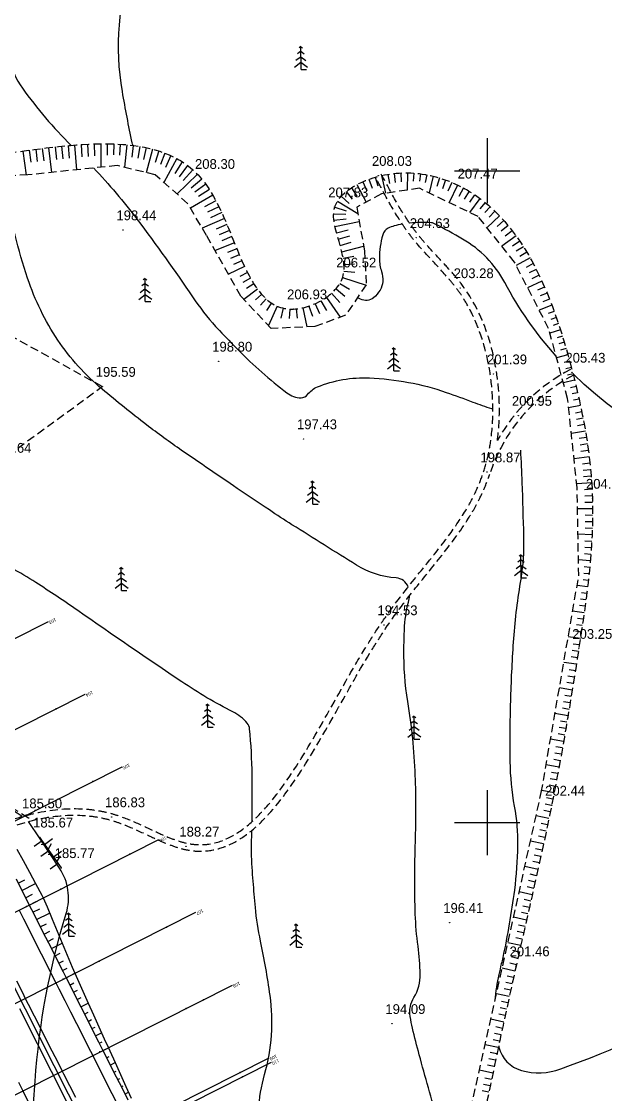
# Model space of a CAD drawing. Extents: x -83928 to -81707, y 15464 to 18601.
# Drawn here: x -82542.7 to -82363.7, y 16116.6 to 16445.8 of the extents above; entities that cross this region are included whole.
import ezdxf
from ezdxf.enums import TextEntityAlignment as Align

# ---------------------------------------------------------------- set-up
doc = ezdxf.new("R2010")
doc.units = 0
doc.header["$MEASUREMENT"] = 0
doc.linetypes.add('INTERROMPU', pattern=[0.75, 0.5, -0.25])
doc.layers.add('ACCE', color=4, linetype='INTERROMPU', lineweight=25)
for name, color, linetype in [('ALT', 7, 'Continuous'), ('ASSIETTE', 3, 'Continuous'), ('AXE_EN_PLAN', 1, 'Continuous'), ('Carroyage 1', 7, 'Continuous'), ('CHAUSSEE_EXT', 5, 'Continuous'), ('CHAUSSEE_INT', 5, 'Continuous'), ('CNiv_1', 1, 'Continuous'), ('CONST', 7, 'Continuous'), ('FONDS_DE_FOSSE', 4, 'Continuous'), ('FOSSES', 3, 'Continuous'), ('LIMITE', 40, 'INTERROMPU'), ('PLATE-FORME', 6, 'Continuous'), ('POINTS', 3, 'Continuous'), ('POINTS_PROFILS', 1, 'Continuous'), ('PROFILS', 7, 'Continuous'), ('Talus', 5, 'Continuous'), ('USL', 2, 'Continuous')]:
    doc.layers.add(name, color=color, linetype=linetype)

# ---------------------------------------------------------------- blocks, each defined once
blk = doc.blocks.new('T10')
at = {"layer": 'USL'}
for p, q in [((0.02, 3.53), (-0.26, 3.33)), ((-0.02, 3.53), (0.26, 3.33)), ((0, 0), (0, 3.5)), ((0.02, 1.94), (-0.77, 1.36)), ((0.02, 2.78), (-0.5, 2.4)), ((-0.02, 2.78), (0.5, 2.4)), ((-0.02, 1.94), (0.77, 1.36)), ((-1, 0.34), (-0.02, 1.1)), ((-0.02, 1.1), (1.01, 0.34)), ((0, 0), (0.83, 0))]:
    blk.add_line(p, q, dxfattribs=at)

msp = doc.modelspace()

# ---------------------------------------------------------------- linework, layer by layer
at = {"linetype": 'ByBlock', "extrusion": (0.000932032, -0.005533, 0.999984)}
msp.add_line((-82537.13, 16195.51, 186.07), (-82536.58, 16194.66, 186.06), dxfattribs=at)
at = {"layer": 'ACCE', "linetype": 'INTERROMPU', "ltscale": 5, "extrusion": (0.000932032, -0.005533, 0.999984)}
for radius, end in [(52.43, 162.0654), (54.43, 150.8272)]:
    msp.add_arc((-82349.46, 16291.08, 19.96), radius, 117.5158, end, dxfattribs=at)
at = {"layer": 'ACCE', "linetype": 'INTERROMPU', "ltscale": 5}
for points, knots in [([(-82586, 16175.38, 185.98), (-82581.2, 16179.31, 186.01), (-82576.37, 16183.2, 186.05), (-82568.02, 16189.23, 186.09), (-82564.59, 16191.53, 186.11), (-82558.41, 16195.19, 186.13), (-82555.72, 16196.63, 186.14), (-82550.37, 16199.12, 186.16), (-82547.72, 16200.19, 186.16), (-82542.84, 16201.83, 186.16), (-82540.62, 16202.45, 186.17), (-82533.8, 16203.96, 186.16), (-82529.08, 16204.48, 186.15), (-82522.71, 16204.17, 186.13), (-82521.07, 16204, 186.12), (-82518.33, 16203.55, 186.11), (-82517.21, 16203.32, 186.1), (-82514.97, 16202.76, 186.09), (-82513.87, 16202.42, 186.08), (-82510.58, 16201.3, 186.06), (-82508.44, 16200.39, 186.04), (-82504.26, 16198.5, 186), (-82502.22, 16197.52, 185.99), (-82498.8, 16195.99, 185.96), (-82497.39, 16195.39, 185.94), (-82494.72, 16194.41, 185.92), (-82493.47, 16194.01, 185.92), (-82491.03, 16193.47, 185.9), (-82489.84, 16193.31, 185.9), (-82487.52, 16193.21, 185.89), (-82486.38, 16193.27, 185.88), (-82482.83, 16193.78, 185.88), (-82480.48, 16194.61, 185.88), (-82475.91, 16197.11, 185.9), (-82473.69, 16198.77, 185.91), (-82469.34, 16202.81, 185.95), (-82467.22, 16205.18, 185.97), (-82461.1, 16212.95, 186.04), (-82457.21, 16219.1, 186.1), (-82449.52, 16232.21, 186.24), (-82445.72, 16239.18, 186.31), (-82440.12, 16248.9, 186.41), (-82438.4, 16251.82, 186.44), (-82435.29, 16256.85, 186.49), (-82433.91, 16259, 186.51), (-82431.1, 16263.13, 186.55), (-82429.68, 16265.11, 186.57), (-82425.39, 16270.87, 186.63), (-82422.51, 16274.45, 186.66), (-82416.95, 16281.36, 186.73), (-82414.26, 16284.69, 186.76), (-82409.78, 16290.75, 186.82), (-82407.91, 16293.49, 186.84), (-82405.11, 16298.25, 186.89), (-82404.07, 16300.23, 186.91), (-82402.34, 16304.05, 186.95), (-82401.62, 16305.88, 186.97), (-82400.4, 16309.68, 187.02), (-82399.89, 16311.64, 187.04), (-82399.07, 16315.67, 187.08), (-82398.77, 16317.74, 187.11), (-82398.14, 16324.04, 187.18), (-82398.12, 16328.37, 187.23), (-82398.73, 16335.85, 187.33), (-82399.19, 16339.02, 187.37), (-82400.52, 16345.21, 187.44), (-82401.4, 16348.24, 187.48), (-82403.19, 16353.02, 187.55), (-82403.99, 16354.84, 187.57), (-82405.65, 16358.12, 187.62), (-82406.48, 16359.59, 187.64), (-82408.13, 16362.17, 187.67), (-82408.92, 16363.29, 187.69), (-82410.59, 16365.46, 187.72), (-82411.48, 16366.52, 187.74), (-82414.34, 16369.79, 187.78), (-82416.42, 16371.94, 187.82), (-82419.66, 16375.47, 187.87), (-82420.85, 16376.8, 187.89), (-82422.88, 16379.28, 187.92), (-82423.74, 16380.4, 187.94), (-82425.38, 16382.69, 187.97), (-82426.16, 16383.86, 187.99), (-82428.42, 16387.42, 188.04), (-82429.82, 16389.86, 188.07), (-82432.19, 16394.21, 188.13), (-82433.19, 16396.11, 188.16), (-82434.19, 16398, 188.19)], [3.448781, 3.448781, 3.448781, 3.448781, 21.477763, 21.477763, 33.704874, 33.704874, 42.841126, 42.841126, 51.389512, 51.389512, 58.208587, 58.208587, 71.944836, 71.944836, 76.677716, 76.677716, 79.944242, 79.944242, 83.210769, 83.210769, 89.743822, 89.743822, 96.276875, 96.276875, 101.026512, 101.026512, 105.50547, 105.50547, 109.984427, 109.984427, 114.463385, 114.463385, 124.225963, 124.225963, 133.988541, 133.988541, 143.751119, 143.751119, 162.79459, 162.79459, 181.838061, 181.838061, 190.183059, 190.183059, 196.652083, 196.652083, 203.121106, 203.121106, 216.059153, 216.059153, 228.9972, 228.9972, 239.586039, 239.586039, 246.883183, 246.883183, 253.250736, 253.250736, 259.61829, 259.61829, 265.985843, 265.985843, 278.72095, 278.72095, 288.129528, 288.129528, 297.538107, 297.538107, 303.581452, 303.581452, 308.772493, 308.772493, 312.991663, 312.991663, 317.210832, 317.210832, 326.162459, 326.162459, 331.462934, 331.462934, 335.63843, 335.63843, 339.813926, 339.813926, 348.164918, 348.164918, 354.539267, 354.539267, 354.539267, 354.539267]), ([(-82396.85, 16317.25, 187.1), (-82396.8, 16317.6, 187.1), (-82396.76, 16317.95, 187.1), (-82396.16, 16322.94, 187.16), (-82396.08, 16327.73, 187.22), (-82396.67, 16335.34, 187.31), (-82397.05, 16338.17, 187.35), (-82398.12, 16343.75, 187.42), (-82398.81, 16346.5, 187.45), (-82401.42, 16354.53, 187.56), (-82403.85, 16359.59, 187.63), (-82408.28, 16365.82, 187.72), (-82409.62, 16367.44, 187.74), (-82412.38, 16370.58, 187.79), (-82413.81, 16372.1, 187.81), (-82416.36, 16374.83, 187.85), (-82417.49, 16376.05, 187.87), (-82419.43, 16378.24, 187.9), (-82420.25, 16379.2, 187.92), (-82421.82, 16381.18, 187.94), (-82422.57, 16382.2, 187.96), (-82424.75, 16385.31, 188), (-82426.1, 16387.47, 188.03), (-82429.13, 16392.69, 188.11), (-82430.77, 16395.81, 188.15), (-82432.42, 16398.94, 188.19)], [263.621909, 263.621909, 263.621909, 263.621909, 264.670901, 264.670901, 278.389942, 278.389942, 286.582854, 286.582854, 294.775766, 294.775766, 311.161591, 311.161591, 317.368276, 317.368276, 323.574962, 323.574962, 328.56224, 328.56224, 332.425615, 332.425615, 336.288991, 336.288991, 344.015742, 344.015742, 354.539267, 354.539267, 354.539267, 354.539267]), ([(-82585.05, 16173.58, 185.96), (-82580.19, 16177.56, 185.99), (-82575.32, 16181.48, 186.02), (-82566.99, 16187.51, 186.07), (-82563.6, 16189.79, 186.08), (-82557.55, 16193.38, 186.11), (-82554.92, 16194.79, 186.12), (-82549.79, 16197.19, 186.13), (-82547.29, 16198.21, 186.14), (-82542.85, 16199.72, 186.14), (-82540.94, 16200.28, 186.14), (-82537.05, 16201.22, 186.14), (-82535.07, 16201.6, 186.14), (-82529.09, 16202.39, 186.13), (-82525.04, 16202.47, 186.12), (-82519.59, 16201.76, 186.09), (-82518.15, 16201.49, 186.08), (-82515.54, 16200.84, 186.07), (-82514.37, 16200.49, 186.06), (-82512.05, 16199.68, 186.04), (-82510.89, 16199.22, 186.03), (-82507.43, 16197.77, 186), (-82505.14, 16196.69, 185.98), (-82500.92, 16194.74, 185.95), (-82498.97, 16193.86, 185.93), (-82495.73, 16192.64, 185.91), (-82494.42, 16192.21, 185.9), (-82491.96, 16191.61, 185.88), (-82490.81, 16191.42, 185.88), (-82488.54, 16191.22, 185.87), (-82487.43, 16191.22, 185.86), (-82484.15, 16191.47, 185.86), (-82482.03, 16191.99, 185.86), (-82477.95, 16193.62, 185.86), (-82475.99, 16194.73, 185.87), (-82472.19, 16197.45, 185.89), (-82470.36, 16199.06, 185.9), (-82464.51, 16204.98, 185.96), (-82460.71, 16210.14, 186.01), (-82453.33, 16221.57, 186.12), (-82449.75, 16227.85, 186.19), (-82442.59, 16240.57, 186.32), (-82439.01, 16247, 186.38), (-82433.93, 16255.25, 186.47), (-82432.53, 16257.44, 186.49), (-82428.28, 16263.75, 186.55), (-82425.35, 16267.63, 186.59), (-82419.53, 16275.01, 186.66), (-82416.64, 16278.51, 186.69), (-82410.94, 16285.75, 186.76), (-82408.15, 16289.48, 186.8), (-82404.45, 16295.36, 186.86), (-82403.29, 16297.4, 186.88), (-82401.35, 16301.3, 186.92), (-82400.54, 16303.15, 186.94), (-82399.62, 16305.65, 186.97), (-82399.41, 16306.25, 186.97), (-82399.21, 16306.86, 186.98)], [3.056603, 3.056603, 3.056603, 3.056603, 21.338406, 21.338406, 33.600877, 33.600877, 42.691962, 42.691962, 51.003267, 51.003267, 57.09833, 57.09833, 63.193392, 63.193392, 75.383516, 75.383516, 79.807534, 79.807534, 83.429642, 83.429642, 87.051751, 87.051751, 94.295967, 94.295967, 100.645965, 100.645965, 105.022211, 105.022211, 108.929242, 108.929242, 112.836272, 112.836272, 120.650332, 120.650332, 128.464393, 128.464393, 136.278453, 136.278453, 154.050436, 154.050436, 171.822418, 171.822418, 189.594401, 189.594401, 196.235736, 196.235736, 209.518408, 209.518408, 222.801079, 222.801079, 237.211949, 237.211949, 244.628063, 244.628063, 250.95186, 250.95186, 252.920773, 252.920773, 252.920773, 252.920773]), ([(-82493.12, 15985.25, 183.4), (-82498.87, 15992.28, 183.5), (-82504.61, 15999.29, 183.61), (-82515.47, 16013.36, 183.81), (-82520.61, 16020.41, 183.91), (-82527.32, 16030.79, 184.06), (-82529.27, 16033.98, 184.1), (-82534.8, 16043.69, 184.24), (-82538.06, 16050.33, 184.33), (-82541.65, 16059.53, 184.45), (-82542.49, 16061.88, 184.48), (-82544.04, 16066.65, 184.54), (-82544.75, 16069.07, 184.57), (-82546.75, 16076.41, 184.67), (-82547.93, 16081.39, 184.73), (-82549.93, 16089.58, 184.84), (-82550.72, 16092.77, 184.88), (-82552.23, 16098.3, 184.95), (-82552.92, 16100.65, 184.98), (-82554.38, 16105.32, 185.04), (-82555.16, 16107.64, 185.07), (-82557.59, 16114.56, 185.16), (-82559.36, 16119.11, 185.22), (-82565.04, 16132.62, 185.4), (-82569.31, 16141.4, 185.52), (-82575.02, 16152.37, 185.67), (-82576.26, 16154.71, 185.7), (-82578.77, 16159.37, 185.77), (-82580.05, 16161.69, 185.8), (-82582.64, 16166.25, 185.86), (-82583.96, 16168.5, 185.89), (-82585.43, 16170.88, 185.93), (-82585.53, 16171.04, 185.93), (-82585.63, 16171.2, 185.93)], [0, 0, 0, 0, 26.518646, 26.518646, 52.482608, 52.482608, 63.823763, 63.823763, 86.506074, 86.506074, 94.189676, 94.189676, 101.873279, 101.873279, 117.240484, 117.240484, 127.00578, 127.00578, 134.269767, 134.269767, 141.533755, 141.533755, 156.06173, 156.06173, 185.117681, 185.117681, 193.065079, 193.065079, 201.012477, 201.012477, 208.758807, 208.758807, 209.308859, 209.308859, 209.308859, 209.308859]), ([(-82495.44, 15983.35, 183.39), (-82501.18, 15990.36, 183.49), (-82506.92, 15997.39, 183.59), (-82517.95, 16011.65, 183.8), (-82523.22, 16018.9, 183.9), (-82530.06, 16029.52, 184.05), (-82532, 16032.71, 184.1), (-82537.53, 16042.44, 184.23), (-82540.8, 16049.11, 184.32), (-82544.42, 16058.37, 184.44), (-82545.27, 16060.73, 184.47), (-82546.82, 16065.5, 184.54), (-82547.53, 16067.91, 184.57), (-82549.54, 16075.18, 184.66), (-82550.7, 16080.08, 184.72), (-82552.66, 16088.12, 184.83), (-82553.44, 16091.27, 184.87), (-82554.96, 16096.95, 184.94), (-82555.7, 16099.48, 184.97), (-82557.27, 16104.52, 185.04), (-82558.11, 16107.02, 185.07), (-82560.76, 16114.48, 185.17), (-82562.7, 16119.39, 185.23), (-82568.4, 16132.67, 185.41), (-82572.43, 16140.93, 185.52), (-82576.67, 16149.04, 185.64)], [0, 0, 0, 0, 26.462073, 26.462073, 52.900417, 52.900417, 64.07725, 64.07725, 86.430915, 86.430915, 93.946764, 93.946764, 101.462612, 101.462612, 116.494309, 116.494309, 126.21831, 126.21831, 134.169969, 134.169969, 142.121627, 142.121627, 158.024945, 158.024945, 185.58706, 185.58706, 185.58706, 185.58706])]:
    msp.add_open_spline(points, degree=3, knots=knots, dxfattribs=at)
at = {"layer": 'ASSIETTE'}
msp.add_lwpolyline([(-82544.06, 16191.88), (-82542.17, 16188.36), (-82540.27, 16184.84), (-82538.37, 16181.31), (-82536.48, 16177.79), (-82536, 16176.91), (-82534.84, 16174.13), (-82533.29, 16170.43), (-82531.75, 16166.73), (-82530.2, 16163.03), (-82528.65, 16159.33), (-82527.11, 16155.63), (-82526.33, 16153.78), (-82525.51, 16151.96), (-82523.87, 16148.31), (-82522.22, 16144.66), (-82520.58, 16141), (-82518.94, 16137.35), (-82517.3, 16133.7), (-82516.06, 16130.96), (-82515.65, 16130.05), (-82514, 16126.4), (-82512.35, 16122.76), (-82510.7, 16119.11), (-82509.05, 16115.46)], dxfattribs=at)
at = {"layer": 'AXE_EN_PLAN'}
msp.add_lwpolyline([(-83020.09, 17089.73), (-82519.61, 16099.44)], dxfattribs=at)
at = {"layer": 'Carroyage 1'}
for p, q in [((-82400, 16410), (-82400, 16390)), ((-82410, 16400), (-82390, 16400)), ((-82400, 16210), (-82400, 16190)), ((-82410, 16200), (-82390, 16200))]:
    msp.add_line(p, q, dxfattribs=at)
at = {"layer": 'CHAUSSEE_EXT'}
for points in [[(-82543.42, 16173.16), (-82542.07, 16170.48), (-82540.26, 16166.91), (-82538.46, 16163.34), (-82536.65, 16159.77), (-82534.85, 16156.2), (-82533.04, 16152.63), (-82532.14, 16150.85), (-82531.24, 16149.06), (-82529.44, 16145.49), (-82527.63, 16141.92), (-82525.83, 16138.35), (-82524.02, 16134.78), (-82522.22, 16131.21), (-82520.87, 16128.54), (-82520.41, 16127.64), (-82518.61, 16124.07), (-82516.81, 16120.5), (-82515, 16116.93), (-82513.2, 16113.36)], [(-82543.64, 16120.39), (-82542.29, 16117.71), (-82541.83, 16116.82), (-82540.03, 16113.25)]]:
    msp.add_lwpolyline(points, dxfattribs=at)
at = {"layer": 'CHAUSSEE_INT'}
for points in [[(-82544.22, 16151.47), (-82542.42, 16147.9), (-82541.51, 16146.11), (-82540.61, 16144.33), (-82538.81, 16140.76), (-82537, 16137.19), (-82535.2, 16133.62), (-82533.39, 16130.05), (-82531.59, 16126.48), (-82530.24, 16123.8), (-82529.79, 16122.91), (-82527.98, 16119.34), (-82526.18, 16115.77)], [(-82543.29, 16142.97), (-82541.48, 16139.4), (-82539.68, 16135.83), (-82537.88, 16132.26), (-82536.07, 16128.69), (-82534.27, 16125.12), (-82532.91, 16122.45), (-82532.46, 16121.55), (-82530.66, 16117.98), (-82528.86, 16114.41)]]:
    msp.add_lwpolyline(points, dxfattribs=at)
at = {"layer": 'CNiv_1'}
for points, elevation in [([(-82508.5, 16407.75, -0.087027), (-82508.8, 16408.51, -0.006543), (-82511.75, 16424.25, -0.256472), (-82486.48, 16498.08, 0.33946), (-82475.6, 16558.8, 0.567043), (-82520.69, 16561.6, -0.535768), (-82567.25, 16562.25, -0.072757), (-82573.23, 16575.37, 0.137494), (-82577.31, 16581.94, 0.101608), (-82583.55, 16585.67, -0.152804), (-82587.47, 16588.59, -0.115745), (-82592, 16599.39, -0.039344), (-82595, 16633.33, -0.002354)], 205), ([(-82614.93, 16629.04, -0.003328), (-82606.8, 16621.4, -0.349911), (-82602.96, 16593.42, 0.385508), (-82597.76, 16567.71, 0.027712), (-82595.53, 16566.24, -0.027147), (-82593.25, 16564.75, -0.21654), (-82584.77, 16549.63, 0.179787), (-82576, 16531, 0.429749), (-82554.25, 16531.8, -0.527728), (-82535.27, 16529.47, -0.32105), (-82538.95, 16504.09, 0.213232), (-82551.33, 16469.67, 0.030928), (-82546.53, 16434.74, 0.106636), (-82542.4, 16425.27, 0.040979), (-82527.5, 16407.77, 0.040979)], 200), ([(-82209.67, 16440.92, -0.005939), (-82203.5, 16428.5, -0.402892), (-82239.72, 16318.03, -0.327781), (-82373.66, 16337.66, -0.327781)], 205), ([(-82520.59, 16400.82, -0.027954), (-82507.2, 16385, -0.01313), (-82490.27, 16361.3, 0.033203), (-82483.2, 16352.2, 0.010229), (-82482.03, 16350.94, 0.002121), (-82476.25, 16345, 0.035892), (-82461.33, 16331.84, 0.159252), (-82457, 16330.33, 0.244466), (-82454.99, 16331.33, -0.139002), (-82452, 16333.67, -0.107759), (-82436.07, 16336.44, -0.072185), (-82412.5, 16332, -0.010015), (-82404.35, 16329.02, 0.014408), (-82398.67, 16327, 0.004411), (-82398.23, 16326.86, 0.004411)], 200), ([(-82424.18, 16272.34, 0.291258), (-82427.9, 16275.09, -0.122194), (-82440, 16279, -0.002067), (-82459.79, 16291.4, -0.005832), (-82466.73, 16295.91, -0.002552), (-82476.6, 16302.55, -0.001473), (-82493.6, 16314.2, -0.013244), (-82504.38, 16322.06, -0.01012), (-82518, 16333, -0.070898), (-82531.52, 16348.04, -0.067907), (-82540.8, 16367, -0.018391), (-82544.65, 16380.25, 0.015989), (-82549, 16395.5, 0.001579), (-82549.92, 16398.34)], 195), ([(-82425.95, 16383.57, 0.020709), (-82428.45, 16383.05, 0.057341), (-82430.33, 16382.33, 0.20659), (-82431.98, 16380.33, 0.069836), (-82433, 16373, 0.080802), (-82432.36, 16369.08, -0.103718), (-82432, 16366, -0.105436), (-82432.82, 16363.35, -0.095168), (-82434.8, 16361, -0.293738), (-82438.75, 16360.57, 0.026932), (-82439.76, 16361)], 205), ([(-82378.85, 16343.13, -0.059091), (-82394.61, 16365.72, 0.140607), (-82407.5, 16379, 0.009113), (-82416.08, 16383.72, 0.093269), (-82417, 16384, 0.036197), (-82420.06, 16384.12, 0.018419), (-82423.74, 16383.87, 0.018419)], 205), ([(-82389.79, 16314.28, -0.005882), (-82389.33, 16304.33, -0.001498), (-82388.82, 16287.9, -0.009857), (-82388.8, 16285.4, -0.038746), (-82389.84, 16273.7, 0.024582), (-82392, 16255.33, 0.010136), (-82392.86, 16237.27, 0.009892), (-82393, 16218.75, 0.041894), (-82391.68, 16205.02, -0.047917), (-82390.67, 16193, -0.029815), (-82391.65, 16179.3, -0.019477), (-82395.2, 16158.6, -0.00956), (-82395.64, 16156.72, 0.00547), (-82396.43, 16153.43, 0.040806), (-82397.58, 16145.5, 0.040806)], 200), ([(-82472.03, 16200.32, 0.008329), (-82472, 16214.67, 0.019953), (-82472.77, 16228.76, 0.152574), (-82473.5, 16230.5, 0.10051), (-82477.89, 16233.98, -0.030691), (-82493.55, 16243.18, -0.004253), (-82525.43, 16265.06, 0.010605), (-82538.33, 16273.67, 0.012795), (-82545.74, 16278.12, -0.010106)], 190), ([(-82396.45, 16131.56, 0.002006), (-82396.36, 16131.17, 0.272421), (-82389.5, 16124, 0.157514), (-82377.45, 16124.44, 0.035705), (-82330, 16145.67, 0.000214), (-82300.48, 16161.51, 0.000974), (-82294, 16165, 0.00134), (-82283.62, 16170.66, 0.001384), (-82273.6, 16176.2, 0.160439), (-82256.66, 16194.56, -0.133005), (-82237.6, 16217.6, -0.001509), (-82231.48, 16221.89, 0.000911), (-82221.33, 16229, 0.003439), (-82157.3, 16274.67, 0.004697), (-82157.15, 16274.78)], 200), ([(-82542.43, 16201.91, 0.000123), (-82568, 16218, 0.001439), (-82615.12, 16247.45, -0.010118), (-82621.75, 16251.75, -0.079395), (-82625.06, 16254.86, 0.020123), (-82636.5, 16268.5, 0.002573), (-82640.74, 16273.11)], 185), ([(-82409.66, 16091.21, -0.004069), (-82415.05, 16108.59, -0.007657), (-82420.8, 16128.8, -0.007701), (-82422.85, 16136.93, -0.017379), (-82423.57, 16140.57, -0.17955), (-82422.43, 16146.39, 0.142841), (-82420.5, 16153.5, 0.029543), (-82421.17, 16162.1, -0.025995), (-82422, 16171.88, -0.017148), (-82421.97, 16194.12, 0.018716), (-82422, 16214.5, 0.031059), (-82424.3, 16237.14, -0.044135), (-82425.5, 16253.12, -0.00354), (-82425.47, 16254.58, -0.001111), (-82425.33, 16259.22, -0.057921), (-82424.08, 16267.67, 0.05764), (-82423.79, 16269.59)], 195), ([(-82539.94, 16098.27, -0.002235), (-82538.5, 16120.75, -0.057423), (-82528.98, 16172.18, 0.225135), (-82531, 16186), (-82537, 16195), (-82540.57, 16200.35)], 185), ([(-82469.25, 16100.75, -0.115049), (-82468.19, 16122.77, 0.104142), (-82466.5, 16147, 0.017885), (-82469.43, 16163.69, -0.029054), (-82471, 16174, -0.002947), (-82471.7, 16182.04, -0.005641), (-82472, 16186.25, -0.02207), (-82472.14, 16195.71, 0.001116), (-82472.09, 16197.63)], 190)]:
    msp.add_lwpolyline(points, format="xyb", dxfattribs=dict(at, elevation=elevation))
at = {"layer": 'CONST', "linetype": 'ByBlock', "extrusion": (0.000932032, -0.005533, 0.999984)}
for p, q in [((-82536.38, 16194.38, 186.06), (-82538.82, 16192.64, 186.05)), ((-82535.45, 16193.07, 186.04), (-82536.66, 16193.33, 2.52)), ((-82536.58, 16194.66, 186.06), (-82530.51, 16186.13, 185.94)), ((-82535.65, 16193.35, 186.04), (-82533.21, 16195.09, 186.05)), ((-82534.54, 16191.79, 186.02), (-82533.44, 16193.65, 2.51)), ((-82536.73, 16189.69, 186.01), (-82534.28, 16191.43, 186.01)), ((-82533.28, 16190.02, 185.99), (-82534.52, 16190.23, 2.5)), ((-82532.89, 16189.47, 185.99), (-82530.44, 16191.21, 185.99)), ((-82531.82, 16187.97, 185.96), (-82530.76, 16189.85, 2.49)), ((-82531.44, 16187.43, 185.96), (-82533.88, 16185.69, 185.95))]:
    msp.add_line(p, q, dxfattribs=at)
at = {"layer": 'FONDS_DE_FOSSE'}
msp.add_lwpolyline([(-82544.06, 16191.88), (-82542.17, 16188.36), (-82540.27, 16184.84), (-82538.37, 16181.31), (-82536.48, 16177.79), (-82536, 16176.91), (-82534.84, 16174.13), (-82533.29, 16170.43), (-82531.75, 16166.73), (-82530.2, 16163.03), (-82528.65, 16159.33), (-82527.11, 16155.63), (-82526.33, 16153.78), (-82525.51, 16151.96), (-82523.87, 16148.31), (-82522.22, 16144.66), (-82520.58, 16141), (-82518.94, 16137.35), (-82517.3, 16133.7), (-82516.06, 16130.96), (-82515.65, 16130.05), (-82514, 16126.4), (-82512.35, 16122.76), (-82510.7, 16119.11), (-82509.05, 16115.46)], dxfattribs=at)
at = {"layer": 'FOSSES'}
msp.add_lwpolyline([(-82544.06, 16191.88), (-82542.17, 16188.36), (-82540.27, 16184.84), (-82538.37, 16181.31), (-82536.48, 16177.79), (-82536, 16176.91), (-82534.84, 16174.13), (-82533.29, 16170.43), (-82531.75, 16166.73), (-82530.2, 16163.03), (-82528.65, 16159.33), (-82527.11, 16155.63), (-82526.33, 16153.78), (-82525.51, 16151.96), (-82523.87, 16148.31), (-82522.22, 16144.66), (-82520.58, 16141), (-82518.94, 16137.35), (-82517.3, 16133.7), (-82516.06, 16130.96), (-82515.65, 16130.05), (-82514, 16126.4), (-82512.35, 16122.76), (-82510.7, 16119.11), (-82509.05, 16115.46)], dxfattribs=at)
at = {"layer": 'LIMITE', "linetype": 'INTERROMPU', "ltscale": 5, "extrusion": (0.000932032, -0.005533, 0.999984)}
for p, q in [((-82513.32, 16401.59, 186.18), (-82540.69, 16398.68, 186.19)), ((-82501.67, 16398.69, 186.15), (-82513.32, 16401.59, 186.18)), ((-82540.69, 16398.68, 186.19), (-82572.13, 16397.52, 186.21)), ((-82491.77, 16389.96, 186.1), (-82501.67, 16398.69, 186.15)), ((-82432.38, 16392.87, 186.06), (-82439.95, 16388.8, 186.04)), ((-82420.74, 16394.62, 186.05), (-82432.38, 16392.87, 186.06)), ((-82402.69, 16385.9, 185.99), (-82420.74, 16394.62, 186.05)), ((-82485.95, 16380.08, 186.04), (-82491.77, 16389.96, 186.1)), ((-82439.95, 16388.8, 186.04), (-82437.62, 16375.43, 185.96)), ((-82391.62, 16371.94, 185.9), (-82402.69, 16385.9, 185.99)), ((-82475.47, 16361.47, 185.92), (-82485.95, 16380.08, 186.04)), ((-82437.62, 16375.43, 185.96), (-82437.04, 16364.96, 185.91)), ((-82381.14, 16351.59, 185.78), (-82391.62, 16371.94, 185.9)), ((-82437.04, 16364.96, 185.91), (-82443.44, 16355.66, 185.86)), ((-82466.15, 16351.59, 185.86), (-82475.47, 16361.47, 185.92)), ((-82517.93, 16333.76, 186.86), (-82559.44, 16356.82, 187.03)), ((-82443.44, 16355.66, 185.86), (-82452.76, 16352.17, 185.85)), ((-82452.76, 16352.17, 185.85), (-82466.15, 16351.59, 185.86)), ((-82375.32, 16330.07, 185.66), (-82381.14, 16351.59, 185.78)), ((-82549.9, 16310.47, 186.76), (-82517.93, 16333.76, 186.86)), ((-82372.41, 16302.74, 185.5), (-82375.32, 16330.07, 185.66)), ((-82371.92, 16275.7, 185.35), (-82372.41, 16302.74, 185.5)), ((-82383.39, 16209.25, 184.99), (-82371.92, 16275.7, 185.35)), ((-82540.51, 16201.4, 186.15), (-82567.51, 16218.13, 186.27)), ((-82411.5, 16082.92, 184.32), (-82383.39, 16209.25, 184.99))]:
    msp.add_line(p, q, dxfattribs=at)
at = {"layer": 'LIMITE', "linetype": 'INTERROMPU', "ltscale": 5}
msp.add_open_spline([(-82435.31, 16825.62, 193.34), (-82427.78, 16815.37, 193.19), (-82420.22, 16805.07, 193.04), (-82406.2, 16784.42, 192.75), (-82399.73, 16774.06, 192.6), (-82390.62, 16756.25, 192.36), (-82387.41, 16748.82, 192.26), (-82383, 16735.1, 192.08), (-82381.56, 16728.81, 192), (-82380.12, 16716.18, 191.85), (-82380.13, 16709.85, 191.77), (-82381.91, 16697.21, 191.62), (-82383.67, 16690.92, 191.55), (-82387.13, 16683.12, 191.47), (-82387.9, 16681.54, 191.45), (-82390.14, 16677.31, 191.41), (-82391.72, 16674.71, 191.38), (-82395.1, 16669.58, 191.33), (-82396.89, 16667.06, 191.31), (-82401.81, 16660.44, 191.24), (-82405.03, 16656.41, 191.2), (-82411.22, 16648.57, 191.13), (-82414.18, 16644.76, 191.09), (-82418.6, 16638.48, 191.03), (-82420.24, 16635.94, 191.01), (-82422.69, 16631.5, 190.96), (-82423.59, 16629.57, 190.94), (-82424.77, 16626.29, 190.9), (-82425.14, 16624.9, 190.89), (-82425.54, 16622.31, 190.86), (-82425.57, 16621.12, 190.84), (-82425.35, 16618.73, 190.81), (-82425.09, 16617.53, 190.8), (-82424.26, 16615.07, 190.77), (-82423.69, 16613.81, 190.75), (-82422.24, 16611.24, 190.71), (-82421.36, 16609.92, 190.7), (-82419.29, 16607.24, 190.66), (-82418.12, 16605.88, 190.64), (-82414.02, 16601.56, 190.57), (-82410.64, 16598.55, 190.53), (-82403.14, 16592.4, 190.43), (-82399.02, 16589.27, 190.38), (-82390.49, 16582.82, 190.27), (-82386.07, 16579.51, 190.22), (-82377.35, 16572.6, 190.11), (-82373.04, 16569, 190.05), (-82364.96, 16561.4, 189.93), (-82361.18, 16557.39, 189.87), (-82356.65, 16551.49, 189.79), (-82355.49, 16549.85, 189.77), (-82353.31, 16546.47, 189.72), (-82352.32, 16544.74, 189.69), (-82350.48, 16541.28, 189.65), (-82349.65, 16539.54, 189.62), (-82347.2, 16534.17, 189.55), (-82345.79, 16530.57, 189.5), (-82343.06, 16523.69, 189.41), (-82341.74, 16520.42, 189.37), (-82339.76, 16516.28, 189.31), (-82339.19, 16515.17, 189.3), (-82338.19, 16513.36, 189.27), (-82337.76, 16512.63, 189.26), (-82336.86, 16511.2, 189.24), (-82336.4, 16510.5, 189.23), (-82334.95, 16508.45, 189.2), (-82333.92, 16507.14, 189.18), (-82330.22, 16502.88, 189.12), (-82327.24, 16500.17, 189.08), (-82320.61, 16495.19, 189), (-82316.96, 16492.92, 188.96), (-82309.1, 16488.73, 188.88), (-82304.9, 16486.8, 188.85), (-82293.5, 16482.12, 188.76), (-82286.01, 16479.55, 188.7), (-82270.56, 16474.46, 188.59), (-82262.61, 16471.96, 188.54), (-82246.81, 16466.45, 188.42), (-82238.97, 16463.45, 188.36), (-82228.76, 16458.62, 188.27), (-82226.11, 16457.28, 188.25), (-82220.95, 16454.44, 188.2), (-82218.42, 16452.95, 188.17), (-82211.04, 16448.26, 188.09), (-82206.37, 16444.85, 188.03), (-82193.19, 16433.83, 187.86), (-82185.51, 16425.43, 187.74), (-82177.07, 16413.18, 187.56), (-82175.16, 16410.11, 187.52), (-82169.84, 16400.68, 187.39), (-82166.87, 16394.07, 187.3), (-82161.91, 16380.52, 187.12), (-82159.92, 16373.57, 187.03), (-82157.39, 16362.37, 186.89), (-82156.59, 16358.15, 186.84), (-82155.24, 16349.71, 186.73), (-82154.69, 16345.49, 186.68), (-82153.35, 16332.81, 186.52), (-82152.86, 16324.36, 186.42), (-82152.15, 16302.33, 186.15), (-82152.27, 16288.79, 185.99), (-82152.12, 16261.93, 185.66), (-82151.84, 16248.61, 185.5), (-82149.62, 16224.54, 185.2), (-82147.97, 16213.72, 185.07), (-82144.73, 16201.01, 184.91), (-82144.16, 16198.96, 184.88), (-82143.26, 16195.9, 184.84), (-82142.94, 16194.87, 184.83), (-82142.29, 16192.8, 184.8), (-82141.95, 16191.75, 184.79), (-82140.93, 16188.57, 184.74), (-82140.24, 16186.41, 184.72), (-82139.01, 16181.96, 184.66), (-82138.47, 16179.68, 184.63), (-82137.9, 16176.2, 184.59), (-82137.76, 16175.04, 184.57), (-82137.59, 16172.95, 184.55), (-82137.55, 16172.02, 184.53), (-82137.54, 16170.19, 184.51), (-82137.57, 16169.27, 184.5), (-82137.73, 16166.56, 184.47), (-82137.95, 16164.77, 184.45), (-82138.95, 16159.08, 184.38), (-82140.06, 16155.28, 184.34), (-82142.3, 16148.67, 184.27), (-82143.37, 16145.83, 184.24), (-82144.42, 16143.05, 184.21)], degree=3, knots=[0, 0, 0, 0, 31.74372, 31.74372, 63.487441, 63.487441, 86.063023, 86.063023, 104.988245, 104.988245, 123.913468, 123.913468, 142.83869, 142.83869, 147.686928, 147.686928, 155.822397, 155.822397, 163.957866, 163.957866, 177.49723, 177.49723, 191.036595, 191.036595, 200.771717, 200.771717, 208.904412, 208.904412, 215.463884, 215.463884, 222.023355, 222.023355, 228.582827, 228.582827, 235.142299, 235.142299, 241.701771, 241.701771, 248.261243, 248.261243, 262.290416, 262.290416, 276.319589, 276.319589, 290.348762, 290.348762, 304.377935, 304.377935, 318.407108, 318.407108, 323.635141, 323.635141, 328.916365, 328.916365, 334.197589, 334.197589, 345.34542, 345.34542, 356.493251, 356.493251, 360.764795, 360.764795, 363.795637, 363.795637, 366.826479, 366.826479, 372.888163, 372.888163, 387.274312, 387.274312, 401.66046, 401.66046, 416.046608, 416.046608, 438.819504, 438.819504, 461.592399, 461.592399, 484.365295, 484.365295, 492.493595, 492.493595, 500.621894, 500.621894, 516.878493, 516.878493, 549.391691, 549.391691, 559.803467, 559.803467, 580.627019, 580.627019, 601.450571, 601.450571, 613.95719, 613.95719, 626.463809, 626.463809, 651.477047, 651.477047, 691.746126, 691.746126, 732.015206, 732.015206, 765.61494, 765.61494, 772.084768, 772.084768, 775.337833, 775.337833, 778.590897, 778.590897, 785.097026, 785.097026, 791.603155, 791.603155, 794.775134, 794.775134, 797.244479, 797.244479, 799.713824, 799.713824, 804.652514, 804.652514, 815.637697, 815.637697, 824.217964, 824.217964, 824.217964, 824.217964], dxfattribs=at)
for points in [[(-82439.34, 16822.66, 193.31), (-82393.3, 16682.03, 191.48), (-82430.51, 16621.98, 190.87), (-82358.48, 16545.25, 189.72), (-82342.42, 16510.71, 189.25), (-82228.91, 16453.06, 188.2), (-82177.5, 16404.08, 187.45), (-82162.11, 16360.2, 186.88), (-82147.86, 16193.88, 184.83), (-82142.59, 16172.48, 184.56), (-82149.1, 16144.81, 184.24)], [(-82439.34, 16822.66, 193.31), (-82393.3, 16682.03, 191.48), (-82430.51, 16621.98, 190.87), (-82358.48, 16545.25, 189.72), (-82342.42, 16510.71, 189.25), (-82228.91, 16453.06, 188.2), (-82177.5, 16404.08, 187.45), (-82162.11, 16360.2, 186.88), (-82147.86, 16193.88, 184.83), (-82142.59, 16172.48, 184.56), (-82149.1, 16144.81, 184.24)], [(-82589.91, 16450.62, 189.03), (-82585.41, 16409.5, 188.8), (-82487.52, 16397.53, 188.35), (-82459.29, 16357.54, 187.78), (-82444.25, 16367.31, 187.85), (-82446.68, 16388.82, 188.11), (-82434.19, 16398, 188.19), (-82407.04, 16394.58, 188.06), (-82373.55, 16337.21, 187.13), (-82367.71, 16299.43, 186.79), (-82371.9, 16253.38, 186.25), (-82380.23, 16205.29, 185.7), (-82391.12, 16156, 185.14), (-82406.5, 16083.04, 184.31)]]:
    msp.add_spline(points, degree=3, dxfattribs=at)
at = {"layer": 'PLATE-FORME'}
msp.add_lwpolyline([(-82544.35, 16182.77), (-82542.55, 16179.2), (-82540.75, 16175.63), (-82540.3, 16174.74), (-82538.94, 16172.06), (-82537.14, 16168.49), (-82535.33, 16164.92), (-82533.53, 16161.35), (-82531.73, 16157.78), (-82529.92, 16154.21), (-82529.02, 16152.43), (-82528.12, 16150.64), (-82526.31, 16147.07), (-82524.51, 16143.5), (-82522.7, 16139.93), (-82520.9, 16136.36), (-82519.1, 16132.79), (-82517.74, 16130.11), (-82517.29, 16129.22), (-82515.49, 16125.65), (-82513.68, 16122.08), (-82511.88, 16118.51), (-82510.07, 16114.94)], dxfattribs=at)
at = {"layer": 'POINTS', "extrusion": (0.002059, -0.012217, 0.999923)}
for centre in [(-82487.74, 16396.54, -182.42), (-82433.52, 16397.47, -182.42), (-82407.26, 16393.58, -182.42), (-82446.9, 16387.82, -182.42), (-82511.81, 16380.79, -182.42), (-82421.9, 16378.4, -182.42), (-82444.46, 16366.31, -182.42), (-82408.46, 16363.03, -182.42), (-82459.5, 16356.54, -182.42), (-82482.46, 16340.49, -182.42), (-82398.24, 16336.59, -182.42), (-82374.22, 16337.1, -182.42), (-82518.14, 16332.76, -182.42), (-82390.62, 16323.87, -182.42), (-82456.48, 16316.68, -182.42), (-82400.25, 16306.52, -182.42), (-82367.92, 16298.43, -182.42), (-82431.8, 16259.63, -182.42), (-82372.11, 16252.37, -182.42), (-82380.44, 16204.28, -182.42), (-82515.29, 16200.72, -182.42), (-82540.72, 16200.39, -182.42), (-82537.34, 16194.5, -182.42), (-82492.51, 16191.72, -182.42), (-82530.72, 16185.12, -182.42), (-82411.65, 16168.29, -182.42), (-82391.32, 16154.99, -182.42), (-82429.38, 16137.29, -182.42)]:
    msp.add_circle(centre, 0.05, dxfattribs=at)
at = {"layer": 'POINTS_PROFILS'}
for p in [(-82532.06, 16234.93), (-82520.78, 16212.61), (-82541.28, 16202.25), (-82541.15, 16202.32), (-82538.46, 16203.68), (-82509.5, 16190.3), (-82530.65, 16179.61), (-82536, 16176.91), (-82541.19, 16174.29), (-82540.3, 16174.74), (-82498.23, 16167.99), (-82518.91, 16157.54), (-82529.02, 16152.43), (-82526.33, 16153.78), (-82532.14, 16150.85), (-82529.91, 16151.98), (-82541.51, 16146.11), (-82492.17, 16143.04), (-82486.95, 16145.68), (-82518.63, 16129.66), (-82517.74, 16130.11), (-82516.06, 16130.96), (-82520.87, 16128.54), (-82531.58, 16123.12), (-82530.24, 16123.8), (-82475.67, 16123.36), (-82532.91, 16122.45), (-82474.98, 16121.99), (-82542.29, 16117.71)]:
    msp.add_point(p, dxfattribs=at)
at = {"layer": 'PROFILS'}
for points in [[(-82641.51, 16207.62), (-82534.41, 16261.75)], [(-82630.23, 16185.31), (-82523.13, 16239.44)], [(-82618.95, 16163), (-82511.86, 16217.12)], [(-82607.68, 16140.68), (-82500.58, 16194.81)], [(-82596.4, 16118.37), (-82489.3, 16172.5)], [(-82585.13, 16096.06), (-82478.03, 16150.19)], [(-82573.85, 16073.75), (-82466.75, 16127.87)], [(-82573.16, 16072.38), (-82466.06, 16126.5)]]:
    msp.add_lwpolyline(points, dxfattribs=at)
at = {"layer": 'Talus', "linetype": 'ByBlock', "extrusion": (0.000932032, -0.005533, 0.999984)}
for p, q in [((-82542.3, 16406.02, 188.69), (-82541.3, 16398.66, 186.19)), ((-82540.32, 16406.28, 188.68), (-82539.82, 16402.56, 187.44)), ((-82538.33, 16406.55, 188.68), (-82537.84, 16402.79, 187.43)), ((-82536.35, 16406.8, 188.67), (-82535.87, 16403.02, 187.43)), ((-82534.36, 16407.05, 188.67), (-82533.46, 16399.45, 186.19)), ((-82532.38, 16407.28, 188.66), (-82531.95, 16403.47, 187.42)), ((-82530.39, 16407.49, 188.66), (-82530, 16403.68, 187.42)), ((-82528.4, 16407.69, 188.65), (-82528.05, 16403.88, 187.42)), ((-82526.41, 16407.86, 188.65), (-82525.8, 16400.27, 186.18)), ((-82524.41, 16408.01, 188.64), (-82524.16, 16404.24, 187.41)), ((-82522.41, 16408.12, 188.63), (-82522.23, 16404.39, 187.41)), ((-82520.42, 16408.21, 188.62), (-82520.3, 16404.54, 187.4)), ((-82518.42, 16408.25, 188.62), (-82518.32, 16401.06, 186.18)), ((-82516.42, 16408.26, 188.61), (-82516.45, 16404.76, 187.39)), ((-82514.42, 16408.22, 188.6), (-82514.53, 16404.83, 187.39)), ((-82512.42, 16408.12, 188.59), (-82512.63, 16404.8, 187.38)), ((-82510.43, 16407.96, 188.58), (-82511.08, 16401.03, 186.17)), ((-82508.44, 16407.74, 188.56), (-82508.9, 16404.17, 187.37)), ((-82506.46, 16407.45, 188.55), (-82507.07, 16403.82, 187.36)), ((-82504.5, 16407.08, 188.54), (-82505.28, 16403.43, 187.35)), ((-82502.55, 16406.61, 188.52), (-82504.46, 16399.38, 186.16)), ((-82500.63, 16406.05, 188.51), (-82501.77, 16402.52, 187.33)), ((-82498.74, 16405.39, 188.49), (-82500.09, 16401.93, 187.32)), ((-82495.12, 16403.71, 188.45), (-82499.1, 16396.42, 186.14)), ((-82496.9, 16404.61, 188.47), (-82498.56, 16401.01, 187.31)), ((-82493.4, 16402.7, 188.43), (-82495.72, 16399.09, 187.28)), ((-82491.76, 16401.55, 188.41), (-82494.39, 16398.07, 187.27)), ((-82490.21, 16400.29, 188.39), (-82493.12, 16397, 187.26)), ((-82426.44, 16399.3, 188.18), (-82426.31, 16396.55, 187.12)), ((-82424.44, 16399.33, 188.17), (-82424.51, 16394.05, 186.06)), ((-82488.76, 16398.91, 188.37), (-82495.04, 16392.84, 186.11)), ((-82487.43, 16397.42, 188.34), (-82490.73, 16394.68, 187.23)), ((-82438.07, 16396.61, 188.18), (-82436.87, 16393.86, 187.11)), ((-82436.21, 16397.35, 188.18), (-82435.23, 16394.61, 187.12)), ((-82434.31, 16397.97, 188.19), (-82433.53, 16395.32, 187.12)), ((-82432.38, 16398.48, 188.19), (-82431.13, 16393.06, 186.06)), ((-82430.42, 16398.87, 188.18), (-82429.95, 16396.09, 187.12)), ((-82428.44, 16399.14, 188.18), (-82428.14, 16396.35, 187.12)), ((-82422.45, 16399.25, 188.17), (-82422.62, 16396.78, 187.11)), ((-82420.46, 16399.05, 188.16), (-82420.75, 16396.81, 187.11)), ((-82418.48, 16398.74, 188.15), (-82418.93, 16396.35, 187.1)), ((-82416.53, 16398.31, 188.14), (-82417.79, 16393.2, 186.04)), ((-82414.6, 16397.78, 188.13), (-82415.41, 16395.11, 187.08)), ((-82412.7, 16397.15, 188.11), (-82413.69, 16394.42, 187.07)), ((-82410.84, 16396.42, 188.1), (-82412, 16393.69, 187.06)), ((-82486.2, 16395.84, 188.32), (-82489.57, 16393.41, 187.21)), ((-82485.08, 16394.18, 188.3), (-82488.42, 16392.06, 187.2)), ((-82443.22, 16393.57, 188.16), (-82441.37, 16391.3, 187.1)), ((-82441.6, 16394.74, 188.17), (-82439.97, 16392.21, 187.11)), ((-82439.88, 16395.75, 188.18), (-82437.04, 16390.37, 186.05)), ((-82409.02, 16395.6, 188.08), (-82411.62, 16390.21, 186.02)), ((-82407.24, 16394.69, 188.06), (-82408.66, 16392.08, 187.04)), ((-82405.51, 16393.69, 188.04), (-82407.02, 16391.21, 187.03)), ((-82484.04, 16392.47, 188.27), (-82490.93, 16388.52, 186.09)), ((-82483.08, 16390.72, 188.25), (-82486.57, 16388.89, 187.16)), ((-82445.88, 16390.6, 188.13), (-82439.61, 16386.83, 186.03)), ((-82444.68, 16392.2, 188.15), (-82442.22, 16389.96, 187.09)), ((-82403.82, 16392.61, 188.02), (-82405.39, 16390.29, 187.01)), ((-82402.19, 16391.45, 188), (-82405.37, 16387.19, 186)), ((-82400.61, 16390.22, 187.97), (-82402.18, 16388.31, 186.98)), ((-82482.18, 16388.93, 188.22), (-82485.67, 16387.24, 187.14)), ((-82481.32, 16387.13, 188.2), (-82484.78, 16385.55, 187.13)), ((-82447.02, 16386.81, 188.09), (-82443.28, 16386.63, 187.06)), ((-82446.69, 16388.78, 188.11), (-82443.14, 16387.73, 187.07)), ((-82399.09, 16388.92, 187.95), (-82400.68, 16387.15, 186.97)), ((-82396.22, 16386.14, 187.89), (-82400.02, 16382.53, 185.97)), ((-82397.63, 16387.56, 187.92), (-82399.38, 16385.75, 186.95)), ((-82480.51, 16385.3, 188.17), (-82487.29, 16382.35, 186.05)), ((-82479.72, 16383.46, 188.15), (-82483.02, 16382.08, 187.09)), ((-82446.95, 16384.82, 188.07), (-82443.18, 16385.24, 187.04)), ((-82446.62, 16382.85, 188.04), (-82439.19, 16384.43, 186.02)), ((-82394.86, 16384.67, 187.87), (-82396.88, 16382.89, 186.91)), ((-82393.57, 16383.15, 187.84), (-82395.67, 16381.42, 186.89)), ((-82478.96, 16381.61, 188.12), (-82482.15, 16380.31, 187.08)), ((-82478.2, 16379.76, 188.1), (-82481.29, 16378.52, 187.06)), ((-82446.15, 16380.9, 188.02), (-82442.53, 16381.88, 187.01)), ((-82445.6, 16378.98, 187.99), (-82442.1, 16380.01, 186.99)), ((-82391.13, 16379.98, 187.78), (-82395.51, 16376.84, 185.93)), ((-82392.32, 16381.59, 187.81), (-82394.48, 16379.93, 186.87)), ((-82477.45, 16377.91, 188.07), (-82483.38, 16375.52, 186.01)), ((-82445.04, 16377.06, 187.97), (-82441.65, 16378.03, 186.98)), ((-82444.52, 16375.13, 187.94), (-82437.86, 16376.8, 185.97)), ((-82389.98, 16378.34, 187.75), (-82392.17, 16376.87, 186.84)), ((-82388.89, 16376.67, 187.72), (-82391.05, 16375.3, 186.82)), ((-82476.7, 16376.06, 188.05), (-82479.54, 16374.89, 187.02)), ((-82475.93, 16374.21, 188.02), (-82478.64, 16373.07, 187)), ((-82444.1, 16373.17, 187.92), (-82440.83, 16373.76, 186.94)), ((-82386.83, 16373.24, 187.66), (-82391.06, 16370.86, 185.9)), ((-82387.84, 16374.97, 187.69), (-82389.94, 16373.72, 186.8)), ((-82474.3, 16370.56, 187.98), (-82479.28, 16368.23, 185.96)), ((-82475.13, 16372.38, 188), (-82477.73, 16371.23, 186.99)), ((-82443.85, 16371.19, 187.89), (-82440.63, 16371.41, 186.92)), ((-82385.87, 16371.49, 187.63), (-82388.03, 16370.33, 186.76)), ((-82384.94, 16369.72, 187.6), (-82387.14, 16368.61, 186.74)), ((-82473.43, 16368.76, 187.95), (-82475.82, 16367.55, 186.95)), ((-82472.49, 16366.99, 187.93), (-82474.81, 16365.7, 186.93)), ((-82444.27, 16367.24, 187.85), (-82437.09, 16364.89, 185.91)), ((-82443.87, 16369.19, 187.87), (-82440.55, 16368.88, 186.9)), ((-82384.06, 16367.92, 187.57), (-82386.26, 16366.87, 186.72)), ((-82470.34, 16363.62, 187.88), (-82474.58, 16360.52, 185.92)), ((-82471.47, 16365.27, 187.9), (-82473.73, 16363.85, 186.92)), ((-82446.27, 16363.8, 187.81), (-82443.61, 16361.54, 186.84)), ((-82445.1, 16365.42, 187.83), (-82442.12, 16363.67, 186.86)), ((-82383.21, 16366.11, 187.54), (-82387.59, 16364.11, 185.86)), ((-82382.39, 16364.29, 187.51), (-82384.55, 16363.35, 186.68)), ((-82469.09, 16362.06, 187.86), (-82470.99, 16360.39, 186.88)), ((-82467.69, 16360.64, 187.84), (-82469.39, 16358.74, 186.87)), ((-82450.93, 16360.08, 187.78), (-82449.26, 16357.09, 186.82)), ((-82449.24, 16361.14, 187.79), (-82444.99, 16355.08, 185.86)), ((-82447.67, 16362.38, 187.8), (-82445.18, 16359.57, 186.83)), ((-82381.61, 16362.45, 187.48), (-82383.72, 16361.57, 186.66)), ((-82380.86, 16360.59, 187.45), (-82382.9, 16359.79, 186.64)), ((-82466.11, 16359.41, 187.82), (-82467.64, 16357.1, 186.85)), ((-82464.36, 16358.46, 187.8), (-82466.99, 16352.47, 185.86)), ((-82462.46, 16357.83, 187.79), (-82463.18, 16354.75, 186.82)), ((-82460.48, 16357.55, 187.78), (-82460.63, 16354.68, 186.82)), ((-82458.48, 16357.6, 187.78), (-82458.2, 16354.77, 186.81)), ((-82456.51, 16357.93, 187.77), (-82455.2, 16352.06, 185.85)), ((-82454.59, 16358.46, 187.77), (-82453.55, 16355.36, 186.81)), ((-82452.72, 16359.19, 187.78), (-82451.39, 16356.18, 186.81)), ((-82380.13, 16358.73, 187.42), (-82384.06, 16357.25, 185.81)), ((-82379.44, 16356.85, 187.39), (-82381.3, 16356.18, 186.6)), ((-82378.77, 16354.97, 187.36), (-82380.51, 16354.37, 186.58)), ((-82377.5, 16351.18, 187.31), (-82380.75, 16350.14, 185.77)), ((-82378.12, 16353.08, 187.33), (-82379.74, 16352.54, 186.56)), ((-82376.9, 16349.27, 187.28), (-82378.57, 16348.76, 186.52)), ((-82376.32, 16347.36, 187.25), (-82378.02, 16346.85, 186.5)), ((-82375.21, 16343.51, 187.2), (-82378.7, 16342.55, 185.73)), ((-82375.76, 16345.44, 187.23), (-82377.48, 16344.94, 186.48)), ((-82374.68, 16341.58, 187.18), (-82376.43, 16341.12, 186.45)), ((-82374.17, 16339.65, 187.16), (-82375.92, 16339.2, 186.43)), ((-82373.67, 16337.71, 187.13), (-82375.41, 16337.28, 186.41)), ((-82373.19, 16335.77, 187.11), (-82376.63, 16334.93, 185.68)), ((-82372.71, 16333.83, 187.09), (-82374.42, 16333.43, 186.38)), ((-82372.26, 16331.88, 187.07), (-82373.93, 16331.5, 186.37)), ((-82371.39, 16327.98, 187.03), (-82375.01, 16327.21, 185.64)), ((-82371.81, 16329.93, 187.05), (-82373.52, 16329.56, 186.35)), ((-82370.98, 16326.02, 187.02), (-82372.89, 16325.63, 186.32)), ((-82370.59, 16324.06, 187), (-82372.59, 16323.68, 186.31)), ((-82370.22, 16322.09, 186.98), (-82372.3, 16321.72, 186.29)), ((-82369.87, 16320.13, 186.97), (-82374.18, 16319.39, 185.6)), ((-82369.54, 16318.15, 186.95), (-82371.76, 16317.8, 186.27)), ((-82369.24, 16316.18, 186.93), (-82371.5, 16315.84, 186.25)), ((-82368.95, 16314.2, 186.92), (-82371.26, 16313.89, 186.24)), ((-82368.7, 16312.21, 186.9), (-82373.35, 16311.65, 185.55)), ((-82368.47, 16310.23, 186.88), (-82370.81, 16309.97, 186.21)), ((-82368.26, 16308.24, 186.87), (-82370.6, 16308.02, 186.2)), ((-82367.94, 16304.25, 186.83), (-82372.53, 16303.95, 185.51)), ((-82368.09, 16306.24, 186.85), (-82370.41, 16306.06, 186.19)), ((-82367.83, 16302.25, 186.82), (-82370.11, 16302.14, 186.16)), ((-82367.74, 16300.25, 186.8), (-82370.05, 16300.18, 186.14)), ((-82367.68, 16298.26, 186.78), (-82370, 16298.21, 186.13)), ((-82367.66, 16296.26, 186.76), (-82372.29, 16296.24, 185.47)), ((-82367.66, 16294.26, 186.74), (-82369.96, 16294.28, 186.1)), ((-82367.69, 16292.26, 186.72), (-82369.96, 16292.31, 186.08)), ((-82367.83, 16288.26, 186.67), (-82372.15, 16288.47, 185.42)), ((-82367.75, 16290.26, 186.7), (-82369.97, 16290.34, 186.06)), ((-82368.07, 16284.27, 186.63), (-82370.07, 16284.41, 186.01)), ((-82367.94, 16286.26, 186.65), (-82370.03, 16286.39, 186.03)), ((-82368.21, 16282.27, 186.61), (-82370.13, 16282.43, 186)), ((-82368.38, 16280.28, 186.58), (-82372.01, 16280.61, 185.38)), ((-82368.56, 16278.29, 186.56), (-82370.27, 16278.46, 185.96)), ((-82368.98, 16274.31, 186.51), (-82370.54, 16274.49, 185.93)), ((-82368.77, 16276.3, 186.53), (-82370.35, 16276.47, 185.95)), ((-82369.21, 16272.32, 186.49), (-82372.44, 16272.71, 185.34)), ((-82369.71, 16268.36, 186.44), (-82371.41, 16268.58, 185.88)), ((-82369.46, 16270.34, 186.46), (-82371.11, 16270.55, 185.89)), ((-82370.25, 16264.39, 186.39), (-82373.78, 16264.9, 185.29)), ((-82369.98, 16266.37, 186.41), (-82371.71, 16266.61, 185.86)), ((-82370.54, 16262.41, 186.36), (-82372.33, 16262.67, 185.82)), ((-82371.12, 16258.46, 186.31), (-82372.96, 16258.74, 185.79)), ((-82370.82, 16260.43, 186.34), (-82372.64, 16260.71, 185.8)), ((-82371.42, 16256.48, 186.29), (-82375.14, 16257.05, 185.25)), ((-82371.72, 16254.5, 186.26), (-82373.6, 16254.79, 185.75)), ((-82372.03, 16252.53, 186.24), (-82373.92, 16252.82, 185.73)), ((-82372.64, 16248.57, 186.19), (-82376.5, 16249.18, 185.21)), ((-82372.34, 16250.55, 186.21), (-82374.25, 16250.85, 185.72)), ((-82373.27, 16244.62, 186.14), (-82375.22, 16244.94, 185.67)), ((-82372.96, 16246.6, 186.17), (-82374.9, 16246.91, 185.68)), ((-82373.9, 16240.67, 186.1), (-82377.85, 16241.32, 185.17)), ((-82373.58, 16242.65, 186.12), (-82375.55, 16242.97, 185.65)), ((-82374.22, 16238.7, 186.07), (-82376.21, 16239.03, 185.61)), ((-82374.87, 16234.75, 186.03), (-82376.87, 16235.09, 185.58)), ((-82374.55, 16236.73, 186.05), (-82376.54, 16237.06, 185.6)), ((-82375.2, 16232.78, 186.01), (-82379.21, 16233.46, 185.12)), ((-82375.87, 16228.84, 185.96), (-82377.88, 16229.18, 185.53)), ((-82375.54, 16230.81, 185.98), (-82377.54, 16231.15, 185.55)), ((-82376.56, 16224.9, 185.92), (-82380.57, 16225.6, 185.08)), ((-82376.21, 16226.87, 185.94), (-82378.22, 16227.22, 185.52)), ((-82376.91, 16222.93, 185.89), (-82378.9, 16223.28, 185.48)), ((-82377.61, 16218.99, 185.85), (-82379.6, 16219.35, 185.45)), ((-82377.26, 16220.96, 185.87), (-82379.25, 16221.32, 185.47)), ((-82377.97, 16217.02, 185.83), (-82381.92, 16217.76, 185.04)), ((-82378.34, 16215.06, 185.81), (-82380.3, 16215.43, 185.42)), ((-82378.71, 16213.09, 185.78), (-82380.65, 16213.46, 185.4)), ((-82379.47, 16209.16, 185.74), (-82383.27, 16209.91, 185)), ((-82379.08, 16211.13, 185.76), (-82381.01, 16211.5, 185.39)), ((-82380.24, 16205.24, 185.7), (-82382.17, 16205.63, 185.34)), ((-82379.85, 16207.2, 185.72), (-82381.76, 16207.58, 185.35)), ((-82381.04, 16201.32, 185.65), (-82384.97, 16202.14, 184.96)), ((-82380.64, 16203.28, 185.67), (-82382.59, 16203.68, 185.32)), ((-82381.45, 16199.36, 185.63), (-82383.42, 16199.78, 185.29)), ((-82382.27, 16195.45, 185.59), (-82384.27, 16195.88, 185.26)), ((-82381.86, 16197.41, 185.61), (-82383.85, 16197.83, 185.27)), ((-82382.69, 16193.49, 185.56), (-82386.7, 16194.36, 184.92)), ((-82383.11, 16191.54, 185.54), (-82385.12, 16191.98, 185.22)), ((-82383.54, 16189.59, 185.52), (-82385.55, 16190.03, 185.21)), ((-82384.4, 16185.68, 185.48), (-82388.43, 16186.58, 184.87)), ((-82383.97, 16187.63, 185.5), (-82385.99, 16188.08, 185.19)), ((-82385.27, 16181.78, 185.43), (-82387.29, 16182.23, 185.14)), ((-82384.84, 16183.73, 185.45), (-82386.85, 16184.18, 185.16)), ((-82386.15, 16177.87, 185.39), (-82390.17, 16178.79, 184.83)), ((-82385.71, 16179.82, 185.41), (-82387.72, 16180.28, 185.13)), ((-82386.6, 16175.92, 185.36), (-82388.6, 16176.38, 185.09)), ((-82387.48, 16172.02, 185.32), (-82389.48, 16172.48, 185.06)), ((-82387.04, 16173.97, 185.34), (-82389.04, 16174.43, 185.08)), ((-82387.93, 16170.07, 185.3), (-82391.9, 16170.98, 184.79)), ((-82388.82, 16166.17, 185.25), (-82390.79, 16166.63, 185.01)), ((-82388.37, 16168.12, 185.28), (-82390.36, 16168.58, 185.03)), ((-82389.7, 16162.27, 185.21), (-82393.64, 16163.17, 184.75)), ((-82389.26, 16164.22, 185.23), (-82391.23, 16164.67, 185)), ((-82390.14, 16160.32, 185.19), (-82392.11, 16160.77, 184.96)), ((-82391.02, 16156.42, 185.14), (-82392.99, 16156.86, 184.93)), ((-82390.58, 16158.37, 185.16), (-82392.55, 16158.82, 184.95)), ((-82391.46, 16154.47, 185.12), (-82395.38, 16155.35, 184.71)), ((-82391.89, 16152.52, 185.1), (-82393.86, 16152.95, 184.9)), ((-82392.33, 16150.57, 185.08), (-82394.29, 16151, 184.88)), ((-82393.19, 16146.66, 185.03), (-82397.13, 16147.52, 184.67)), ((-82392.76, 16148.61, 185.05), (-82394.72, 16149.05, 184.86)), ((-82394.04, 16142.75, 184.99), (-82396.02, 16143.18, 184.82)), ((-82393.62, 16144.71, 185.01), (-82395.59, 16145.14, 184.83)), ((-82394.89, 16138.84, 184.94), (-82398.87, 16139.7, 184.62)), ((-82394.47, 16140.8, 184.96), (-82396.45, 16141.23, 184.8)), ((-82395.31, 16136.89, 184.92), (-82397.31, 16137.32, 184.77)), ((-82396.15, 16132.98, 184.87), (-82398.16, 16133.41, 184.73)), ((-82395.73, 16134.93, 184.9), (-82397.73, 16135.36, 184.75)), ((-82396.57, 16131.02, 184.85), (-82400.61, 16131.88, 184.58)), ((-82396.98, 16129.06, 184.83), (-82399.01, 16129.5, 184.7)), ((-82397.4, 16127.11, 184.81), (-82399.44, 16127.54, 184.68)), ((-82398.22, 16123.19, 184.76), (-82402.35, 16124.06, 184.54)), ((-82397.81, 16125.15, 184.79), (-82399.86, 16125.58, 184.67)), ((-82399.04, 16119.28, 184.72), (-82401.13, 16119.72, 184.62)), ((-82398.63, 16121.24, 184.74), (-82400.71, 16121.67, 184.64)), ((-82399.45, 16117.32, 184.7), (-82401.55, 16117.76, 184.6))]:
    msp.add_line(p, q, dxfattribs=at)
at = {"layer": 'Talus'}
for points in [[(-82543.68, 16181.43), (-82541.62, 16182.47)], [(-82542.55, 16179.2), (-82538.37, 16181.31)], [(-82541.42, 16176.97), (-82539.31, 16178.04)], [(-82540.3, 16174.74), (-82538.15, 16175.82)], [(-82539.17, 16172.51), (-82537.1, 16173.55)], [(-82538.04, 16170.28), (-82534.07, 16172.28)], [(-82536.91, 16168.05), (-82535.01, 16169.01)], [(-82535.78, 16165.81), (-82533.96, 16166.74)], [(-82534.66, 16163.58), (-82532.91, 16164.47)], [(-82533.53, 16161.35), (-82530.2, 16163.03)], [(-82532.4, 16159.12), (-82530.82, 16159.92)], [(-82531.27, 16156.89), (-82529.77, 16157.65)], [(-82530.15, 16154.66), (-82528.72, 16155.38)], [(-82529.02, 16152.43), (-82526.33, 16153.78)], [(-82527.89, 16150.2), (-82526.6, 16150.85)], [(-82526.76, 16147.96), (-82525.52, 16148.59)], [(-82525.64, 16145.73), (-82524.44, 16146.34)], [(-82524.51, 16143.5), (-82522.22, 16144.66)], [(-82523.38, 16141.27), (-82522.29, 16141.82)], [(-82522.25, 16139.04), (-82521.21, 16139.57)], [(-82521.13, 16136.81), (-82520.13, 16137.31)], [(-82520, 16134.58), (-82518.12, 16135.53)], [(-82518.87, 16132.35), (-82517.98, 16132.8)], [(-82517.74, 16130.11), (-82516.9, 16130.54)], [(-82516.61, 16127.88), (-82515.82, 16128.28)], [(-82515.49, 16125.65), (-82514, 16126.4)], [(-82514.36, 16123.42), (-82513.66, 16123.77)], [(-82513.23, 16121.19), (-82512.58, 16121.52)], [(-82512.1, 16118.96), (-82511.5, 16119.26)], [(-82510.98, 16116.73), (-82509.87, 16117.28)]]:
    msp.add_lwpolyline(points, dxfattribs=at)

# ---------------------------------------------------------------- block references
at = {"extrusion": (0.000932032, -0.005533, 0.999984), "xscale": 2.000000000010331, "yscale": 1.999999999992818, "zscale": 2.000000000000016, "rotation": 0.6767476860794991}
for p in [(-82456.99, 16430.41, -162.28), (-82504.72, 16359.19, -162.28), (-82428.5, 16337.95, -162.28), (-82453.39, 16297.01, -162.28), (-82389.52, 16274.48, -162.28), (-82511.98, 16270.59, -162.28), (-82485.53, 16228.62, -162.28), (-82422.28, 16224.95, -162.28), (-82528.11, 16164.52, -162.28), (-82458.4, 16161.16, -162.28)]:
    msp.add_blockref('T10', p, dxfattribs=at)

# ---------------------------------------------------------------- texts
at = {"layer": 'ALT', "extrusion": (0.002059, -0.012217, 0.999923)}
for s, p in [('208.30', (-82489.73, 16399.54, -182.42)), ('208.03', (-82435.51, 16400.47, -182.42)), ('207.47', (-82409.26, 16396.58, -182.42)), ('207.83', (-82448.9, 16390.82, -182.42)), ('198.44', (-82513.81, 16383.79, -182.42)), ('204.63', (-82423.9, 16381.4, -182.42)), ('206.52', (-82446.46, 16369.31, -182.42)), ('203.28', (-82410.46, 16366.03, -182.42)), ('206.93', (-82461.5, 16359.54, -182.42)), ('198.80', (-82484.46, 16343.49, -182.42)), ('201.39', (-82400.24, 16339.59, -182.42)), ('205.43', (-82376.22, 16340.1, -182.42)), ('195.59', (-82520.14, 16335.76, -182.42)), ('200.95', (-82392.62, 16326.87, -182.42)), ('197.43', (-82458.48, 16319.68, -182.42)), ('192.64', (-82552.11, 16312.46, -182.42)), ('198.87', (-82402.25, 16309.52, -182.42)), ('204.70', (-82369.92, 16301.43, -182.42)), ('194.53', (-82433.8, 16262.63, -182.42)), ('203.25', (-82374.11, 16255.37, -182.42)), ('202.44', (-82382.44, 16207.28, -182.42)), ('185.50', (-82542.72, 16203.39, -182.42)), ('186.83', (-82517.29, 16203.72, -182.42)), ('185.67', (-82539.34, 16197.5, -182.42)), ('188.27', (-82494.51, 16194.72, -182.42)), ('185.77', (-82532.72, 16188.12, -182.42)), ('196.41', (-82413.65, 16171.29, -182.42)), ('201.46', (-82393.32, 16157.99, -182.42)), ('194.09', (-82431.38, 16140.29, -182.42))]:
    msp.add_text(s, height=3, rotation=359.9958, dxfattribs=at).set_placement(p)
at = {"layer": 'PROFILS'}
for s, p in [(' 103', (-82534.41, 16261.75)), (' 104', (-82523.13, 16239.44)), (' 105', (-82511.86, 16217.12)), (' 106', (-82500.58, 16194.81)), (' 107', (-82489.3, 16172.5)), (' 108', (-82478.03, 16150.19)), (' 109', (-82466.75, 16127.87)), (' 110', (-82466.06, 16126.5))]:
    msp.add_text(s, height=1, rotation=206.8115, dxfattribs=at).set_placement(p, align=Align.RIGHT)

doc.saveas('drawing.dxf')
